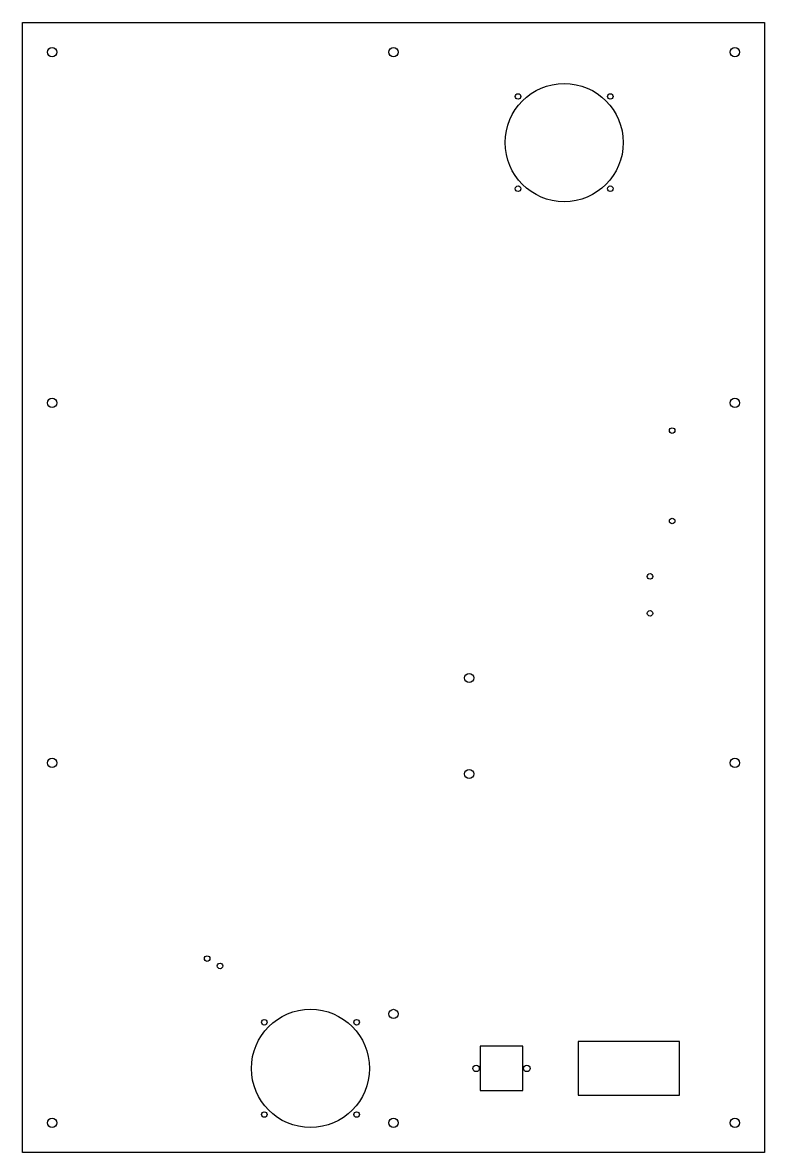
# Model space of a CAD drawing. Header units: millimetres. Extents: x -396 to 6, y -6 to 606.
import ezdxf

# ---------------------------------------------------------------- set-up
doc = ezdxf.new("R2010")
doc.units = ezdxf.units.MM
doc.layers.get('0').update_dxf_attribs({"linetype": 'CONTINUOUS'})

msp = doc.modelspace()

# ---------------------------------------------------------------- linework, layer by layer
for points in [[(6, 606), (6, -6), (-396, -6), (-396, 606)], [(-148, 51.5), (-148, 27.5), (-125, 27.5), (-125, 51.5)], [(-95, 54), (-95, 25), (-40, 25), (-40, 54)]]:
    msp.add_lwpolyline(points, close=True)
for centre, radius in [((-380, 590), 2.5), ((-195, 590), 2.5), ((-10, 590), 2.5), ((-102.5, 541), 32), ((-127.5, 566), 1.5), ((-77.5, 566), 1.5), ((-127.5, 516), 1.5), ((-77.5, 516), 1.5), ((-380, 400), 2.5), ((-10, 400), 2.5), ((-44, 385), 1.5), ((-44, 336), 1.5), ((-56, 306), 1.5), ((-56, 286), 1.5), ((-154, 251), 2.5), ((-380, 205), 2.5), ((-10, 205), 2.5), ((-154, 199), 2.5), ((-296, 99), 1.5), ((-289, 95), 1.5), ((-240, 39.5), 32), ((-195, 69), 2.5), ((-265, 64.5), 1.5), ((-215, 64.5), 1.5), ((-150.25, 39.5), 1.75), ((-122.75, 39.5), 1.75), ((-380, 10), 2.5), ((-265, 14.5), 1.5), ((-215, 14.5), 1.5), ((-195, 10), 2.5), ((-10, 10), 2.5)]:
    msp.add_circle(centre, radius)

doc.saveas('drawing.dxf')
